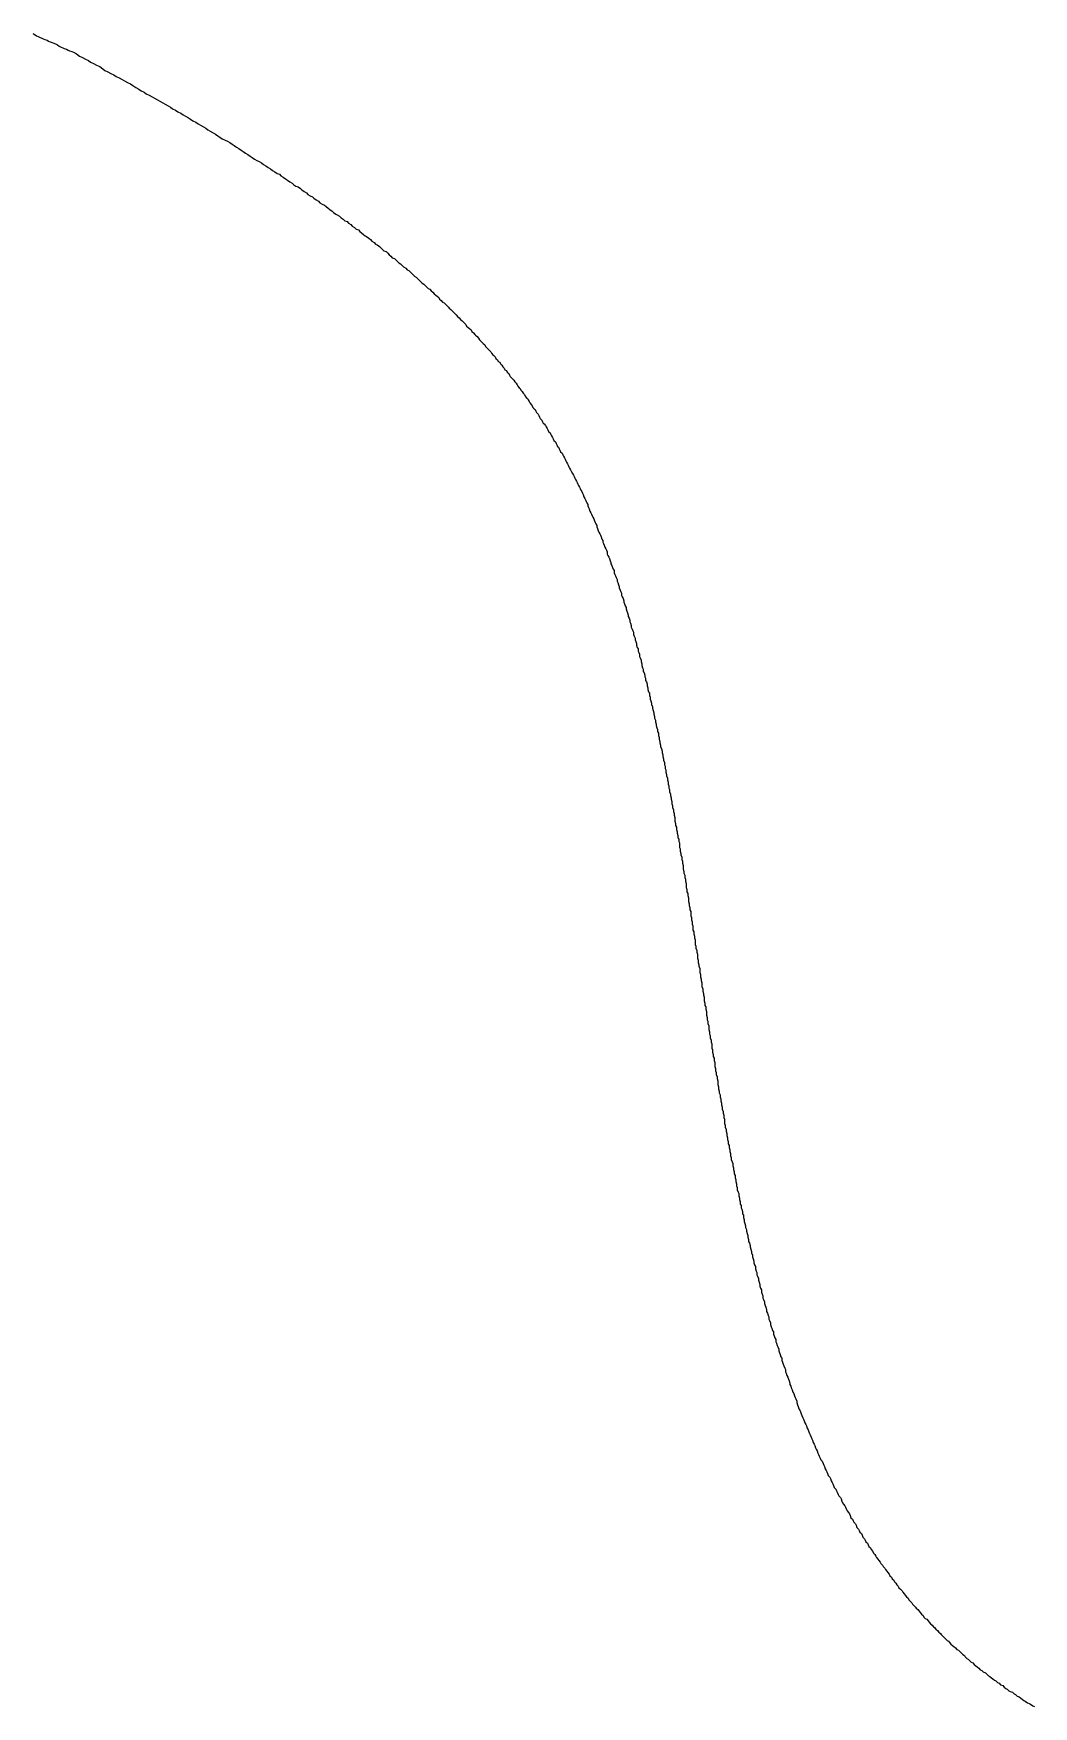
# Model space of a CAD drawing. Header units: millimetres. Extents: x 289 to 9778, y -894 to 6380.
# Drawn here: x 7126.93 to 7140.23, y -195.19 to -172.95 of the extents above; entities that cross this region are included whole.
import ezdxf

# ---------------------------------------------------------------- set-up
doc = ezdxf.new("R2010")
doc.units = ezdxf.units.MM
doc.layers.add('DRAW', color=7, linetype='Continuous')

msp = doc.modelspace()

# ---------------------------------------------------------------- linework, layer by layer
at = {"layer": 'DRAW'}
msp.add_polyline3d([(7126.92, -172.953, 0), (7126.94, -172.963, 0), (7126.97, -172.983, 0), (7126.99, -172.993, 0), (7127.01, -173.003, 0), (7127.04, -173.013, 0), (7127.06, -173.023, 0), (7127.08, -173.033, 0), (7127.11, -173.043, 0), (7127.13, -173.053, 0), (7127.15, -173.063, 0), (7127.18, -173.073, 0), (7127.2, -173.083, 0), (7127.23, -173.093, 0), (7127.25, -173.103, 0), (7127.27, -173.123, 0), (7127.3, -173.133, 0), (7127.32, -173.143, 0), (7127.34, -173.153, 0), (7127.37, -173.163, 0), (7127.39, -173.173, 0), (7127.41, -173.183, 0), (7127.44, -173.193, 0), (7127.46, -173.203, 0), (7127.5, -173.223, 0), (7127.54, -173.253, 0), (7127.58, -173.273, 0), (7127.62, -173.293, 0), (7127.66, -173.313, 0), (7127.69, -173.333, 0), (7127.73, -173.353, 0), (7127.77, -173.373, 0), (7127.81, -173.393, 0), (7127.85, -173.423, 0), (7127.88, -173.443, 0), (7127.92, -173.463, 0), (7127.96, -173.483, 0), (7128, -173.503, 0), (7128.03, -173.523, 0), (7128.07, -173.543, 0), (7128.11, -173.563, 0), (7128.14, -173.583, 0), (7128.18, -173.603, 0), (7128.22, -173.623, 0), (7128.25, -173.643, 0), (7128.29, -173.673, 0), (7128.33, -173.693, 0), (7128.36, -173.713, 0), (7128.4, -173.733, 0), (7128.43, -173.753, 0), (7128.47, -173.773, 0), (7128.51, -173.793, 0), (7128.54, -173.813, 0), (7128.58, -173.833, 0), (7128.61, -173.853, 0), (7128.65, -173.873, 0), (7128.68, -173.893, 0), (7128.72, -173.913, 0), (7128.75, -173.933, 0), (7128.78, -173.953, 0), (7128.82, -173.973, 0), (7128.85, -173.993, 0), (7128.89, -174.013, 0), (7128.92, -174.033, 0), (7128.95, -174.053, 0), (7128.99, -174.073, 0), (7129.02, -174.093, 0), (7129.05, -174.113, 0), (7129.09, -174.133, 0), (7129.12, -174.153, 0), (7129.15, -174.173, 0), (7129.19, -174.193, 0), (7129.22, -174.213, 0), (7129.25, -174.233, 0), (7129.28, -174.253, 0), (7129.32, -174.273, 0), (7129.35, -174.293, 0), (7129.38, -174.313, 0), (7129.41, -174.333, 0), (7129.44, -174.353, 0), (7129.48, -174.373, 0), (7129.51, -174.383, 0), (7129.54, -174.403, 0), (7129.57, -174.423, 0), (7129.6, -174.443, 0), (7129.63, -174.463, 0), (7129.66, -174.483, 0), (7129.69, -174.503, 0), (7129.72, -174.523, 0), (7129.75, -174.543, 0), (7129.78, -174.563, 0), (7129.81, -174.583, 0), (7129.84, -174.603, 0), (7129.87, -174.623, 0), (7129.9, -174.643, 0), (7129.93, -174.653, 0), (7129.96, -174.673, 0), (7129.99, -174.693, 0), (7130.02, -174.713, 0), (7130.05, -174.733, 0), (7130.08, -174.753, 0), (7130.11, -174.773, 0), (7130.14, -174.793, 0), (7130.17, -174.813, 0), (7130.2, -174.823, 0), (7130.22, -174.843, 0), (7130.25, -174.863, 0), (7130.28, -174.883, 0), (7130.31, -174.903, 0), (7130.34, -174.923, 0), (7130.37, -174.943, 0), (7130.39, -174.963, 0), (7130.42, -174.983, 0), (7130.45, -174.993, 0), (7130.48, -175.013, 0), (7130.5, -175.033, 0), (7130.53, -175.053, 0), (7130.56, -175.073, 0), (7130.58, -175.093, 0), (7130.61, -175.113, 0), (7130.64, -175.123, 0), (7130.66, -175.143, 0), (7130.69, -175.163, 0), (7130.72, -175.183, 0), (7130.74, -175.203, 0), (7130.77, -175.223, 0), (7130.8, -175.233, 0), (7130.82, -175.253, 0), (7130.85, -175.273, 0), (7130.87, -175.293, 0), (7130.9, -175.313, 0), (7130.92, -175.333, 0), (7130.95, -175.353, 0), (7130.97, -175.363, 0), (7131, -175.383, 0), (7131.02, -175.403, 0), (7131.05, -175.423, 0), (7131.07, -175.443, 0), (7131.1, -175.453, 0), (7131.12, -175.473, 0), (7131.15, -175.493, 0), (7131.17, -175.513, 0), (7131.2, -175.533, 0), (7131.22, -175.553, 0), (7131.25, -175.563, 0), (7131.27, -175.583, 0), (7131.29, -175.603, 0), (7131.32, -175.623, 0), (7131.34, -175.643, 0), (7131.36, -175.653, 0), (7131.39, -175.673, 0), (7131.41, -175.693, 0), (7131.43, -175.713, 0), (7131.46, -175.733, 0), (7131.48, -175.753, 0), (7131.5, -175.763, 0), (7131.53, -175.783, 0), (7131.55, -175.803, 0), (7131.57, -175.823, 0), (7131.59, -175.843, 0), (7131.62, -175.853, 0), (7131.64, -175.873, 0), (7131.66, -175.893, 0), (7131.68, -175.913, 0), (7131.7, -175.933, 0), (7131.73, -175.943, 0), (7131.75, -175.963, 0), (7131.77, -175.983, 0), (7131.79, -176.003, 0), (7131.81, -176.013, 0), (7131.83, -176.033, 0), (7131.85, -176.053, 0), (7131.88, -176.073, 0), (7131.9, -176.093, 0), (7131.92, -176.103, 0), (7131.94, -176.123, 0), (7131.96, -176.143, 0), (7131.98, -176.163, 0), (7132, -176.183, 0), (7132.02, -176.193, 0), (7132.04, -176.213, 0), (7132.06, -176.233, 0), (7132.08, -176.253, 0), (7132.1, -176.273, 0), (7132.12, -176.283, 0), (7132.14, -176.303, 0), (7132.16, -176.323, 0), (7132.18, -176.343, 0), (7132.2, -176.353, 0), (7132.22, -176.373, 0), (7132.24, -176.393, 0), (7132.26, -176.413, 0), (7132.28, -176.433, 0), (7132.3, -176.443, 0), (7132.32, -176.463, 0), (7132.33, -176.483, 0), (7132.35, -176.503, 0), (7132.37, -176.523, 0), (7132.39, -176.533, 0), (7132.41, -176.553, 0), (7132.43, -176.573, 0), (7132.45, -176.593, 0), (7132.46, -176.603, 0), (7132.48, -176.623, 0), (7132.5, -176.643, 0), (7132.52, -176.663, 0), (7132.54, -176.683, 0), (7132.55, -176.693, 0), (7132.57, -176.713, 0), (7132.59, -176.733, 0), (7132.61, -176.753, 0), (7132.63, -176.773, 0), (7132.64, -176.783, 0), (7132.66, -176.803, 0), (7132.68, -176.823, 0), (7132.69, -176.843, 0), (7132.71, -176.863, 0), (7132.73, -176.873, 0), (7132.75, -176.893, 0), (7132.76, -176.913, 0), (7132.78, -176.933, 0), (7132.8, -176.953, 0), (7132.81, -176.963, 0), (7132.83, -176.983, 0), (7132.85, -177.003, 0), (7132.86, -177.023, 0), (7132.88, -177.043, 0), (7132.89, -177.053, 0), (7132.91, -177.073, 0), (7132.93, -177.093, 0), (7132.94, -177.113, 0), (7132.96, -177.133, 0), (7132.97, -177.143, 0), (7132.99, -177.163, 0), (7133.01, -177.183, 0), (7133.02, -177.203, 0), (7133.04, -177.223, 0), (7133.05, -177.233, 0), (7133.07, -177.253, 0), (7133.08, -177.273, 0), (7133.1, -177.293, 0), (7133.11, -177.313, 0), (7133.13, -177.323, 0), (7133.14, -177.343, 0), (7133.16, -177.363, 0), (7133.17, -177.383, 0), (7133.19, -177.403, 0), (7133.2, -177.423, 0), (7133.22, -177.433, 0), (7133.23, -177.453, 0), (7133.25, -177.473, 0), (7133.26, -177.493, 0), (7133.27, -177.513, 0), (7133.29, -177.533, 0), (7133.3, -177.543, 0), (7133.32, -177.563, 0), (7133.33, -177.583, 0), (7133.35, -177.603, 0), (7133.36, -177.623, 0), (7133.37, -177.643, 0), (7133.39, -177.663, 0), (7133.4, -177.673, 0), (7133.41, -177.693, 0), (7133.43, -177.713, 0), (7133.44, -177.733, 0), (7133.46, -177.753, 0), (7133.47, -177.773, 0), (7133.48, -177.793, 0), (7133.5, -177.803, 0), (7133.51, -177.823, 0), (7133.52, -177.843, 0), (7133.53, -177.863, 0), (7133.55, -177.883, 0), (7133.56, -177.903, 0), (7133.57, -177.923, 0), (7133.59, -177.943, 0), (7133.6, -177.953, 0), (7133.61, -177.973, 0), (7133.62, -177.993, 0), (7133.64, -178.013, 0), (7133.65, -178.033, 0), (7133.66, -178.053, 0), (7133.67, -178.073, 0), (7133.69, -178.093, 0), (7133.7, -178.113, 0), (7133.71, -178.133, 0), (7133.72, -178.143, 0), (7133.74, -178.163, 0), (7133.75, -178.183, 0), (7133.76, -178.203, 0), (7133.77, -178.223, 0), (7133.78, -178.243, 0), (7133.8, -178.263, 0), (7133.81, -178.283, 0), (7133.82, -178.303, 0), (7133.83, -178.323, 0), (7133.84, -178.343, 0), (7133.85, -178.363, 0), (7133.87, -178.383, 0), (7133.88, -178.403, 0), (7133.89, -178.423, 0), (7133.9, -178.443, 0), (7133.91, -178.453, 0), (7133.92, -178.473, 0), (7133.93, -178.493, 0), (7133.94, -178.513, 0), (7133.96, -178.533, 0), (7133.97, -178.553, 0), (7133.98, -178.573, 0), (7133.99, -178.593, 0), (7134, -178.613, 0), (7134.01, -178.633, 0), (7134.02, -178.653, 0), (7134.03, -178.673, 0), (7134.04, -178.693, 0), (7134.05, -178.713, 0), (7134.06, -178.733, 0), (7134.07, -178.753, 0), (7134.08, -178.773, 0), (7134.1, -178.803, 0), (7134.11, -178.823, 0), (7134.12, -178.843, 0), (7134.13, -178.863, 0), (7134.14, -178.883, 0), (7134.15, -178.903, 0), (7134.16, -178.923, 0), (7134.17, -178.943, 0), (7134.18, -178.963, 0), (7134.19, -178.983, 0), (7134.2, -179.003, 0), (7134.21, -179.023, 0), (7134.22, -179.043, 0), (7134.23, -179.063, 0), (7134.24, -179.083, 0), (7134.25, -179.113, 0), (7134.26, -179.133, 0), (7134.27, -179.153, 0), (7134.28, -179.173, 0), (7134.29, -179.193, 0), (7134.3, -179.213, 0), (7134.3, -179.233, 0), (7134.31, -179.253, 0), (7134.32, -179.273, 0), (7134.33, -179.303, 0), (7134.34, -179.323, 0), (7134.35, -179.343, 0), (7134.36, -179.363, 0), (7134.37, -179.383, 0), (7134.38, -179.403, 0), (7134.39, -179.433, 0), (7134.4, -179.453, 0), (7134.41, -179.473, 0), (7134.42, -179.493, 0), (7134.42, -179.513, 0), (7134.43, -179.533, 0), (7134.44, -179.563, 0), (7134.45, -179.583, 0), (7134.46, -179.603, 0), (7134.47, -179.623, 0), (7134.48, -179.643, 0), (7134.49, -179.673, 0), (7134.5, -179.693, 0), (7134.5, -179.713, 0), (7134.51, -179.733, 0), (7134.52, -179.753, 0), (7134.53, -179.783, 0), (7134.54, -179.803, 0), (7134.55, -179.823, 0), (7134.56, -179.843, 0), (7134.56, -179.873, 0), (7134.57, -179.893, 0), (7134.58, -179.913, 0), (7134.59, -179.933, 0), (7134.6, -179.963, 0), (7134.61, -179.983, 0), (7134.61, -180.003, 0), (7134.62, -180.023, 0), (7134.63, -180.053, 0), (7134.64, -180.073, 0), (7134.65, -180.093, 0), (7134.65, -180.123, 0), (7134.66, -180.143, 0), (7134.67, -180.163, 0), (7134.68, -180.183, 0), (7134.69, -180.213, 0), (7134.69, -180.233, 0), (7134.7, -180.253, 0), (7134.71, -180.283, 0), (7134.72, -180.303, 0), (7134.72, -180.323, 0), (7134.73, -180.353, 0), (7134.74, -180.373, 0), (7134.75, -180.393, 0), (7134.75, -180.423, 0), (7134.76, -180.443, 0), (7134.77, -180.463, 0), (7134.78, -180.493, 0), (7134.78, -180.513, 0), (7134.79, -180.533, 0), (7134.8, -180.563, 0), (7134.81, -180.583, 0), (7134.81, -180.603, 0), (7134.82, -180.633, 0), (7134.83, -180.653, 0), (7134.84, -180.683, 0), (7134.84, -180.703, 0), (7134.85, -180.723, 0), (7134.86, -180.753, 0), (7134.86, -180.773, 0), (7134.87, -180.793, 0), (7134.88, -180.823, 0), (7134.88, -180.843, 0), (7134.89, -180.873, 0), (7134.9, -180.893, 0), (7134.91, -180.913, 0), (7134.91, -180.943, 0), (7134.92, -180.963, 0), (7134.93, -180.993, 0), (7134.93, -181.013, 0), (7134.94, -181.033, 0), (7134.95, -181.063, 0), (7134.95, -181.083, 0), (7134.96, -181.113, 0), (7134.97, -181.133, 0), (7134.97, -181.163, 0), (7134.98, -181.183, 0), (7134.99, -181.203, 0), (7134.99, -181.233, 0), (7135, -181.253, 0), (7135.01, -181.283, 0), (7135.01, -181.303, 0), (7135.02, -181.333, 0), (7135.02, -181.353, 0), (7135.03, -181.383, 0), (7135.04, -181.403, 0), (7135.04, -181.433, 0), (7135.05, -181.453, 0), (7135.06, -181.483, 0), (7135.06, -181.503, 0), (7135.07, -181.523, 0), (7135.07, -181.553, 0), (7135.08, -181.573, 0), (7135.09, -181.603, 0), (7135.09, -181.623, 0), (7135.1, -181.653, 0), (7135.1, -181.673, 0), (7135.11, -181.703, 0), (7135.12, -181.723, 0), (7135.12, -181.753, 0), (7135.13, -181.773, 0), (7135.13, -181.803, 0), (7135.14, -181.823, 0), (7135.15, -181.853, 0), (7135.15, -181.873, 0), (7135.16, -181.903, 0), (7135.16, -181.923, 0), (7135.17, -181.953, 0), (7135.18, -181.983, 0), (7135.18, -182.003, 0), (7135.19, -182.033, 0), (7135.19, -182.053, 0), (7135.2, -182.083, 0), (7135.2, -182.103, 0), (7135.21, -182.133, 0), (7135.21, -182.153, 0), (7135.22, -182.183, 0), (7135.23, -182.203, 0), (7135.23, -182.233, 0), (7135.24, -182.253, 0), (7135.24, -182.283, 0), (7135.25, -182.313, 0), (7135.25, -182.333, 0), (7135.26, -182.363, 0), (7135.26, -182.383, 0), (7135.27, -182.413, 0), (7135.27, -182.433, 0), (7135.28, -182.463, 0), (7135.29, -182.493, 0), (7135.29, -182.513, 0), (7135.3, -182.543, 0), (7135.3, -182.563, 0), (7135.31, -182.593, 0), (7135.31, -182.613, 0), (7135.32, -182.643, 0), (7135.32, -182.673, 0), (7135.33, -182.693, 0), (7135.33, -182.723, 0), (7135.34, -182.743, 0), (7135.34, -182.773, 0), (7135.35, -182.803, 0), (7135.35, -182.823, 0), (7135.36, -182.853, 0), (7135.36, -182.873, 0), (7135.37, -182.903, 0), (7135.37, -182.933, 0), (7135.38, -182.953, 0), (7135.38, -182.983, 0), (7135.39, -183.003, 0), (7135.39, -183.033, 0), (7135.4, -183.063, 0), (7135.4, -183.083, 0), (7135.41, -183.113, 0), (7135.41, -183.133, 0), (7135.42, -183.163, 0), (7135.42, -183.193, 0), (7135.43, -183.213, 0), (7135.43, -183.243, 0), (7135.44, -183.273, 0), (7135.44, -183.293, 0), (7135.45, -183.323, 0), (7135.45, -183.343, 0), (7135.46, -183.373, 0), (7135.46, -183.403, 0), (7135.46, -183.423, 0), (7135.47, -183.453, 0), (7135.47, -183.483, 0), (7135.48, -183.503, 0), (7135.48, -183.533, 0), (7135.49, -183.563, 0), (7135.49, -183.583, 0), (7135.5, -183.613, 0), (7135.5, -183.643, 0), (7135.51, -183.663, 0), (7135.51, -183.693, 0), (7135.52, -183.713, 0), (7135.52, -183.743, 0), (7135.52, -183.773, 0), (7135.53, -183.793, 0), (7135.53, -183.823, 0), (7135.54, -183.853, 0), (7135.54, -183.873, 0), (7135.55, -183.903, 0), (7135.55, -183.933, 0), (7135.56, -183.953, 0), (7135.56, -183.983, 0), (7135.57, -184.013, 0), (7135.57, -184.033, 0), (7135.57, -184.063, 0), (7135.58, -184.093, 0), (7135.58, -184.113, 0), (7135.59, -184.143, 0), (7135.59, -184.173, 0), (7135.6, -184.193, 0), (7135.6, -184.223, 0), (7135.61, -184.253, 0), (7135.61, -184.273, 0), (7135.61, -184.303, 0), (7135.62, -184.333, 0), (7135.62, -184.363, 0), (7135.63, -184.383, 0), (7135.63, -184.413, 0), (7135.64, -184.443, 0), (7135.64, -184.463, 0), (7135.64, -184.493, 0), (7135.65, -184.523, 0), (7135.65, -184.543, 0), (7135.66, -184.573, 0), (7135.66, -184.603, 0), (7135.67, -184.623, 0), (7135.67, -184.653, 0), (7135.67, -184.683, 0), (7135.68, -184.703, 0), (7135.68, -184.733, 0), (7135.69, -184.763, 0), (7135.69, -184.793, 0), (7135.7, -184.813, 0), (7135.7, -184.843, 0), (7135.7, -184.873, 0), (7135.71, -184.893, 0), (7135.71, -184.923, 0), (7135.72, -184.953, 0), (7135.72, -184.973, 0), (7135.73, -185.003, 0), (7135.73, -185.033, 0), (7135.73, -185.063, 0), (7135.74, -185.083, 0), (7135.74, -185.113, 0), (7135.75, -185.143, 0), (7135.75, -185.163, 0), (7135.76, -185.193, 0), (7135.76, -185.223, 0), (7135.76, -185.243, 0), (7135.77, -185.273, 0), (7135.77, -185.303, 0), (7135.78, -185.333, 0), (7135.78, -185.353, 0), (7135.79, -185.383, 0), (7135.79, -185.413, 0), (7135.79, -185.433, 0), (7135.8, -185.463, 0), (7135.8, -185.493, 0), (7135.81, -185.523, 0), (7135.81, -185.543, 0), (7135.82, -185.573, 0), (7135.82, -185.603, 0), (7135.82, -185.623, 0), (7135.83, -185.653, 0), (7135.83, -185.683, 0), (7135.84, -185.713, 0), (7135.84, -185.733, 0), (7135.85, -185.763, 0), (7135.85, -185.793, 0), (7135.85, -185.813, 0), (7135.86, -185.843, 0), (7135.86, -185.873, 0), (7135.87, -185.893, 0), (7135.87, -185.923, 0), (7135.88, -185.953, 0), (7135.88, -185.983, 0), (7135.88, -186.003, 0), (7135.89, -186.033, 0), (7135.89, -186.063, 0), (7135.9, -186.083, 0), (7135.9, -186.113, 0), (7135.91, -186.143, 0), (7135.91, -186.173, 0), (7135.91, -186.193, 0), (7135.92, -186.223, 0), (7135.92, -186.253, 0), (7135.93, -186.273, 0), (7135.93, -186.303, 0), (7135.94, -186.333, 0), (7135.94, -186.363, 0), (7135.95, -186.383, 0), (7135.95, -186.413, 0), (7135.95, -186.443, 0), (7135.96, -186.463, 0), (7135.96, -186.493, 0), (7135.97, -186.523, 0), (7135.97, -186.553, 0), (7135.98, -186.573, 0), (7135.98, -186.603, 0), (7135.99, -186.633, 0), (7135.99, -186.653, 0), (7135.99, -186.683, 0), (7136, -186.713, 0), (7136, -186.743, 0), (7136.01, -186.763, 0), (7136.01, -186.793, 0), (7136.02, -186.823, 0), (7136.02, -186.843, 0), (7136.03, -186.873, 0), (7136.03, -186.903, 0), (7136.03, -186.923, 0), (7136.04, -186.953, 0), (7136.04, -186.983, 0), (7136.05, -187.013, 0), (7136.05, -187.033, 0), (7136.06, -187.063, 0), (7136.06, -187.093, 0), (7136.07, -187.113, 0), (7136.07, -187.143, 0), (7136.08, -187.173, 0), (7136.08, -187.193, 0), (7136.09, -187.223, 0), (7136.09, -187.253, 0), (7136.1, -187.283, 0), (7136.1, -187.303, 0), (7136.11, -187.333, 0), (7136.11, -187.363, 0), (7136.12, -187.383, 0), (7136.12, -187.413, 0), (7136.12, -187.443, 0), (7136.13, -187.463, 0), (7136.13, -187.493, 0), (7136.14, -187.523, 0), (7136.14, -187.543, 0), (7136.15, -187.573, 0), (7136.15, -187.603, 0), (7136.16, -187.633, 0), (7136.16, -187.653, 0), (7136.17, -187.683, 0), (7136.17, -187.713, 0), (7136.18, -187.733, 0), (7136.18, -187.763, 0), (7136.19, -187.793, 0), (7136.19, -187.813, 0), (7136.2, -187.843, 0), (7136.2, -187.873, 0), (7136.21, -187.893, 0), (7136.21, -187.923, 0), (7136.22, -187.953, 0), (7136.23, -187.973, 0), (7136.23, -188.003, 0), (7136.24, -188.033, 0), (7136.24, -188.053, 0), (7136.25, -188.083, 0), (7136.25, -188.113, 0), (7136.26, -188.133, 0), (7136.26, -188.163, 0), (7136.27, -188.193, 0), (7136.27, -188.213, 0), (7136.28, -188.243, 0), (7136.28, -188.273, 0), (7136.29, -188.293, 0), (7136.29, -188.323, 0), (7136.3, -188.353, 0), (7136.31, -188.373, 0), (7136.31, -188.403, 0), (7136.32, -188.433, 0), (7136.32, -188.453, 0), (7136.33, -188.483, 0), (7136.33, -188.513, 0), (7136.34, -188.533, 0), (7136.34, -188.563, 0), (7136.35, -188.583, 0), (7136.36, -188.613, 0), (7136.36, -188.643, 0), (7136.37, -188.663, 0), (7136.37, -188.693, 0), (7136.38, -188.723, 0), (7136.38, -188.743, 0), (7136.39, -188.773, 0), (7136.4, -188.803, 0), (7136.4, -188.823, 0), (7136.41, -188.853, 0), (7136.41, -188.873, 0), (7136.42, -188.903, 0), (7136.43, -188.933, 0), (7136.43, -188.953, 0), (7136.44, -188.983, 0), (7136.44, -189.013, 0), (7136.45, -189.033, 0), (7136.46, -189.063, 0), (7136.46, -189.083, 0), (7136.47, -189.113, 0), (7136.48, -189.143, 0), (7136.48, -189.163, 0), (7136.49, -189.193, 0), (7136.49, -189.213, 0), (7136.5, -189.243, 0), (7136.51, -189.273, 0), (7136.51, -189.293, 0), (7136.52, -189.323, 0), (7136.53, -189.343, 0), (7136.53, -189.373, 0), (7136.54, -189.403, 0), (7136.55, -189.423, 0), (7136.55, -189.453, 0), (7136.56, -189.473, 0), (7136.57, -189.503, 0), (7136.57, -189.523, 0), (7136.58, -189.553, 0), (7136.59, -189.583, 0), (7136.59, -189.603, 0), (7136.6, -189.633, 0), (7136.61, -189.653, 0), (7136.61, -189.683, 0), (7136.62, -189.713, 0), (7136.63, -189.733, 0), (7136.63, -189.763, 0), (7136.64, -189.783, 0), (7136.65, -189.813, 0), (7136.65, -189.833, 0), (7136.66, -189.863, 0), (7136.67, -189.883, 0), (7136.68, -189.913, 0), (7136.68, -189.943, 0), (7136.69, -189.963, 0), (7136.7, -189.993, 0), (7136.71, -190.013, 0), (7136.71, -190.043, 0), (7136.72, -190.063, 0), (7136.73, -190.093, 0), (7136.73, -190.113, 0), (7136.74, -190.143, 0), (7136.75, -190.163, 0), (7136.76, -190.193, 0), (7136.77, -190.213, 0), (7136.77, -190.243, 0), (7136.78, -190.263, 0), (7136.79, -190.293, 0), (7136.8, -190.313, 0), (7136.8, -190.343, 0), (7136.81, -190.363, 0), (7136.82, -190.393, 0), (7136.83, -190.413, 0), (7136.84, -190.443, 0), (7136.84, -190.463, 0), (7136.85, -190.493, 0), (7136.86, -190.513, 0), (7136.87, -190.543, 0), (7136.88, -190.563, 0), (7136.88, -190.593, 0), (7136.89, -190.613, 0), (7136.9, -190.643, 0), (7136.91, -190.663, 0), (7136.92, -190.693, 0), (7136.93, -190.713, 0), (7136.93, -190.743, 0), (7136.94, -190.763, 0), (7136.95, -190.793, 0), (7136.96, -190.813, 0), (7136.97, -190.843, 0), (7136.98, -190.863, 0), (7136.99, -190.893, 0), (7136.99, -190.913, 0), (7137, -190.933, 0), (7137.01, -190.963, 0), (7137.02, -190.983, 0), (7137.03, -191.013, 0), (7137.04, -191.033, 0), (7137.05, -191.063, 0), (7137.06, -191.083, 0), (7137.07, -191.103, 0), (7137.08, -191.133, 0), (7137.08, -191.153, 0), (7137.09, -191.183, 0), (7137.1, -191.203, 0), (7137.11, -191.233, 0), (7137.12, -191.253, 0), (7137.13, -191.273, 0), (7137.14, -191.303, 0), (7137.15, -191.323, 0), (7137.16, -191.353, 0), (7137.17, -191.373, 0), (7137.18, -191.393, 0), (7137.19, -191.423, 0), (7137.2, -191.443, 0), (7137.21, -191.463, 0), (7137.22, -191.493, 0), (7137.23, -191.513, 0), (7137.24, -191.543, 0), (7137.25, -191.563, 0), (7137.26, -191.583, 0), (7137.27, -191.613, 0), (7137.28, -191.633, 0), (7137.29, -191.653, 0), (7137.3, -191.683, 0), (7137.31, -191.703, 0), (7137.32, -191.723, 0), (7137.33, -191.753, 0), (7137.34, -191.773, 0), (7137.35, -191.793, 0), (7137.36, -191.823, 0), (7137.37, -191.843, 0), (7137.38, -191.863, 0), (7137.39, -191.893, 0), (7137.4, -191.913, 0), (7137.42, -191.933, 0), (7137.43, -191.963, 0), (7137.44, -191.983, 0), (7137.45, -192.003, 0), (7137.46, -192.033, 0), (7137.47, -192.053, 0), (7137.48, -192.073, 0), (7137.49, -192.093, 0), (7137.5, -192.123, 0), (7137.52, -192.143, 0), (7137.53, -192.163, 0), (7137.54, -192.193, 0), (7137.55, -192.213, 0), (7137.56, -192.233, 0), (7137.57, -192.253, 0), (7137.58, -192.283, 0), (7137.6, -192.303, 0), (7137.61, -192.323, 0), (7137.62, -192.343, 0), (7137.63, -192.373, 0), (7137.64, -192.393, 0), (7137.66, -192.413, 0), (7137.67, -192.433, 0), (7137.68, -192.463, 0), (7137.69, -192.483, 0), (7137.7, -192.503, 0), (7137.72, -192.523, 0), (7137.73, -192.543, 0), (7137.74, -192.573, 0), (7137.75, -192.593, 0), (7137.77, -192.613, 0), (7137.78, -192.633, 0), (7137.79, -192.653, 0), (7137.8, -192.683, 0), (7137.82, -192.703, 0), (7137.83, -192.723, 0), (7137.84, -192.743, 0), (7137.86, -192.763, 0), (7137.87, -192.783, 0), (7137.88, -192.813, 0), (7137.9, -192.833, 0), (7137.91, -192.853, 0), (7137.92, -192.873, 0), (7137.94, -192.893, 0), (7137.95, -192.913, 0), (7137.96, -192.943, 0), (7137.98, -192.963, 0), (7137.99, -192.983, 0), (7138, -193.003, 0), (7138.02, -193.023, 0), (7138.03, -193.043, 0), (7138.04, -193.063, 0), (7138.06, -193.083, 0), (7138.07, -193.103, 0), (7138.09, -193.133, 0), (7138.1, -193.153, 0), (7138.12, -193.173, 0), (7138.13, -193.193, 0), (7138.14, -193.213, 0), (7138.16, -193.233, 0), (7138.17, -193.253, 0), (7138.19, -193.273, 0), (7138.2, -193.293, 0), (7138.22, -193.313, 0), (7138.23, -193.333, 0), (7138.25, -193.353, 0), (7138.26, -193.373, 0), (7138.28, -193.393, 0), (7138.29, -193.413, 0), (7138.31, -193.433, 0), (7138.32, -193.453, 0), (7138.34, -193.473, 0), (7138.35, -193.493, 0), (7138.37, -193.513, 0), (7138.38, -193.533, 0), (7138.4, -193.553, 0), (7138.41, -193.573, 0), (7138.43, -193.593, 0), (7138.44, -193.613, 0), (7138.46, -193.633, 0), (7138.48, -193.653, 0), (7138.49, -193.673, 0), (7138.51, -193.693, 0), (7138.52, -193.713, 0), (7138.54, -193.733, 0), (7138.56, -193.753, 0), (7138.57, -193.773, 0), (7138.59, -193.793, 0), (7138.61, -193.813, 0), (7138.62, -193.833, 0), (7138.64, -193.853, 0), (7138.66, -193.873, 0), (7138.67, -193.883, 0), (7138.69, -193.903, 0), (7138.71, -193.923, 0), (7138.72, -193.943, 0), (7138.74, -193.963, 0), (7138.76, -193.983, 0), (7138.77, -194.003, 0), (7138.79, -194.023, 0), (7138.81, -194.033, 0), (7138.83, -194.053, 0), (7138.84, -194.073, 0), (7138.86, -194.093, 0), (7138.88, -194.113, 0), (7138.9, -194.133, 0), (7138.91, -194.143, 0), (7138.93, -194.163, 0), (7138.95, -194.183, 0), (7138.97, -194.203, 0), (7138.99, -194.223, 0), (7139, -194.233, 0), (7139.02, -194.253, 0), (7139.04, -194.273, 0), (7139.06, -194.293, 0), (7139.08, -194.313, 0), (7139.1, -194.323, 0), (7139.11, -194.343, 0), (7139.13, -194.363, 0), (7139.15, -194.383, 0), (7139.17, -194.393, 0), (7139.19, -194.413, 0), (7139.21, -194.433, 0), (7139.23, -194.443, 0), (7139.25, -194.463, 0), (7139.27, -194.483, 0), (7139.29, -194.503, 0), (7139.31, -194.513, 0), (7139.32, -194.533, 0), (7139.34, -194.553, 0), (7139.36, -194.563, 0), (7139.38, -194.583, 0), (7139.4, -194.603, 0), (7139.42, -194.613, 0), (7139.44, -194.633, 0), (7139.46, -194.653, 0), (7139.48, -194.663, 0), (7139.5, -194.683, 0), (7139.52, -194.703, 0), (7139.54, -194.713, 0), (7139.56, -194.733, 0), (7139.59, -194.743, 0), (7139.61, -194.763, 0), (7139.63, -194.783, 0), (7139.65, -194.793, 0), (7139.67, -194.813, 0), (7139.69, -194.823, 0), (7139.71, -194.843, 0), (7139.73, -194.853, 0), (7139.75, -194.873, 0), (7139.77, -194.883, 0), (7139.79, -194.903, 0), (7139.82, -194.913, 0), (7139.84, -194.933, 0), (7139.86, -194.953, 0), (7139.88, -194.963, 0), (7139.9, -194.983, 0), (7139.92, -194.993, 0), (7139.95, -195.003, 0), (7139.97, -195.023, 0), (7139.99, -195.033, 0), (7140.01, -195.053, 0), (7140.04, -195.063, 0), (7140.06, -195.083, 0), (7140.08, -195.093, 0), (7140.1, -195.113, 0), (7140.12, -195.123, 0), (7140.15, -195.143, 0), (7140.17, -195.153, 0), (7140.19, -195.163, 0), (7140.22, -195.183, 0), (7140.24, -195.193, 0)], dxfattribs=at)

doc.saveas('drawing.dxf')
